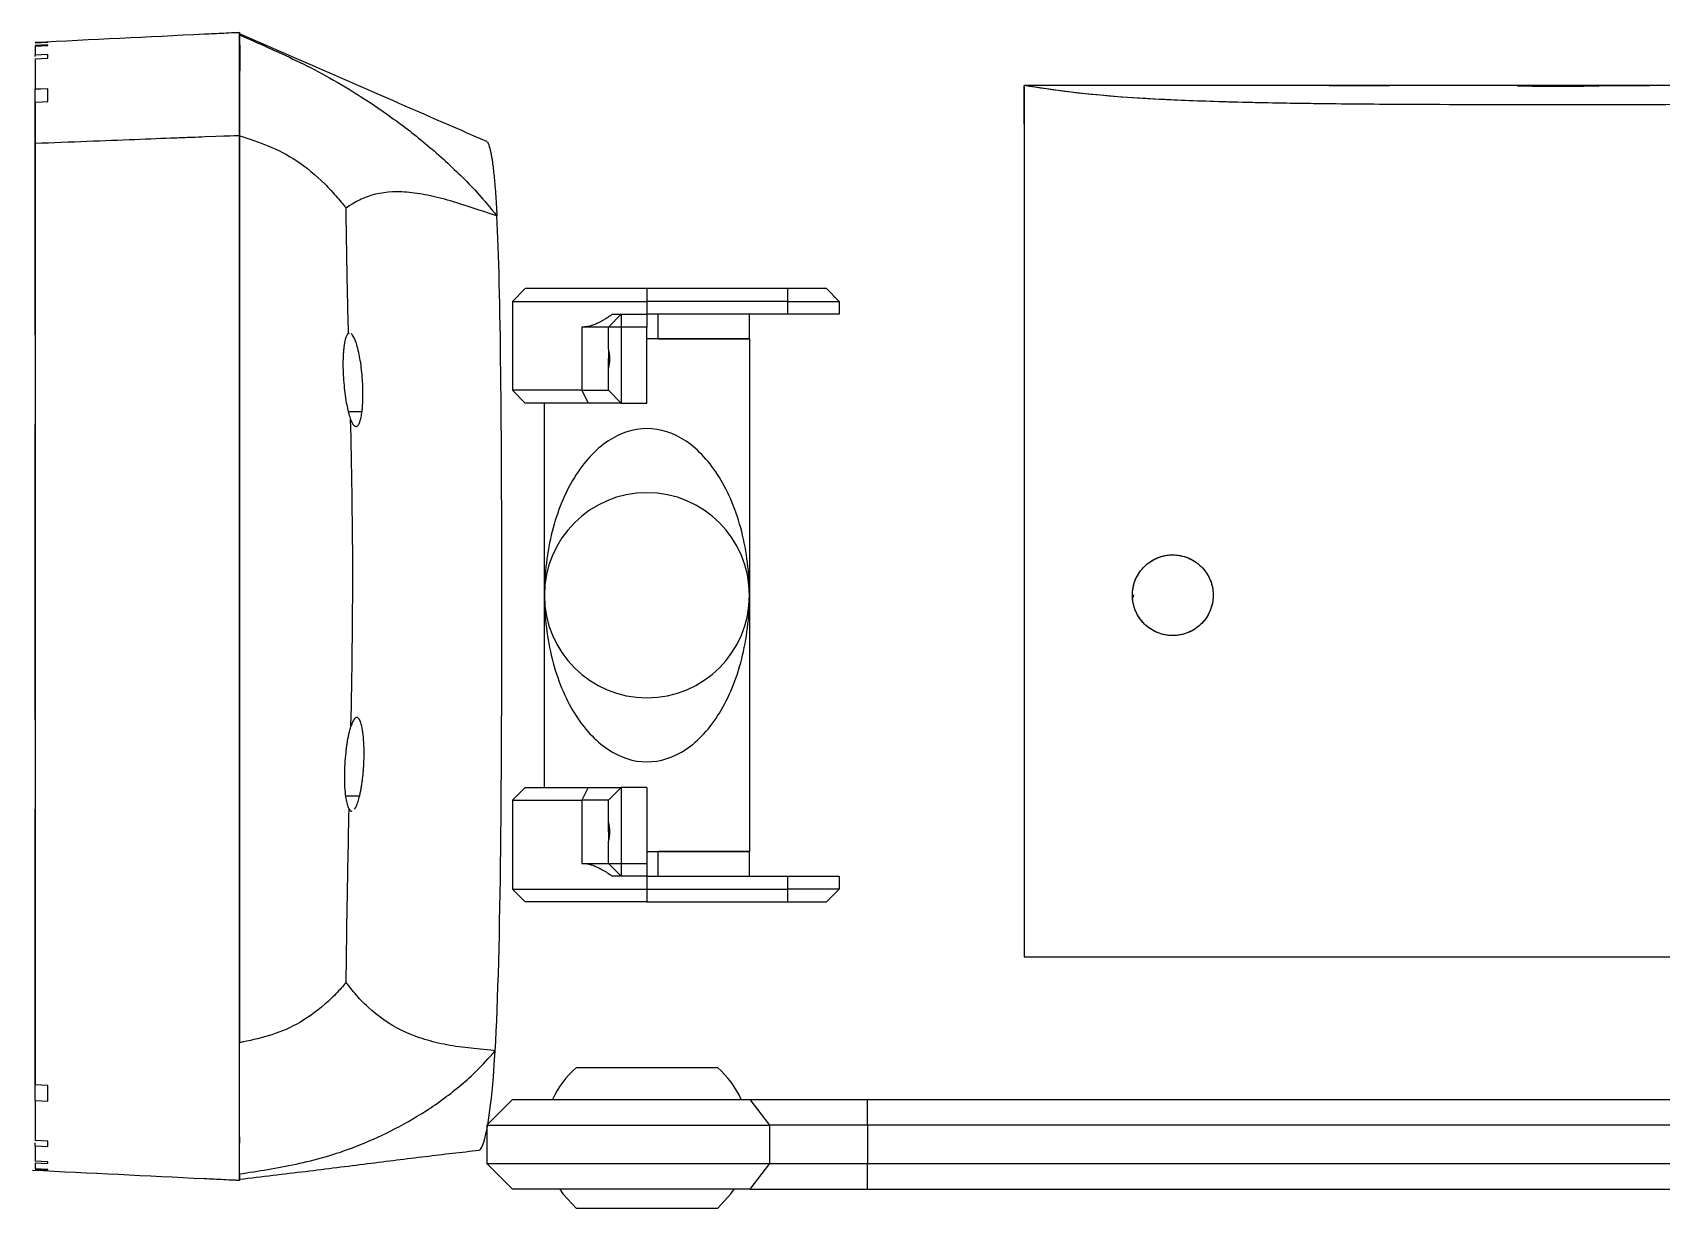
# Model space of a CAD drawing. Header units: millimetres. Extents: x 0 to 1189, y 0 to 841.
# Drawn here: x 307.7 to 371.2, y 255.4 to 301.2 of the extents above; entities that cross this region are included whole.
import ezdxf

# ---------------------------------------------------------------- set-up
doc = ezdxf.new("R2010")
doc.units = ezdxf.units.MM

msp = doc.modelspace()

# ---------------------------------------------------------------- linework, layer by layer
at = {"color": 7, "linetype": 'Continuous', "lineweight": 25}
for p, q in [((308.306, 300.861), (307.805, 300.838)), ((307.805, 300.829), (308.306, 300.852)), ((308.306, 300.754), (307.805, 300.729)), ((307.805, 300.698), (308.306, 300.722)), ((308.306, 300.37), (307.805, 300.346)), ((307.805, 300.295), (307.805, 300.346)), ((307.805, 300.207), (308.306, 300.231)), ((307.805, 289.433), (307.805, 299.017)), ((346.377, 297.661), (346.377, 299.161)), ((326.918, 291.24), (326.418, 290.74)), ((331.668, 291.24), (326.918, 291.24)), ((331.668, 291.24), (331.668, 290.74)), ((337.168, 291.24), (331.668, 291.24)), ((337.168, 290.74), (337.168, 291.24)), ((338.668, 291.24), (337.168, 291.24)), ((338.668, 291.24), (339.168, 290.74)), ((326.418, 290.74), (326.418, 287.277)), ((326.418, 290.74), (331.668, 290.74)), ((331.668, 290.74), (331.668, 290.24)), ((337.168, 290.74), (331.668, 290.74)), ((337.168, 290.24), (337.168, 290.74)), ((337.168, 290.74), (339.168, 290.74)), ((339.168, 290.74), (339.168, 290.24)), ((330.168, 289.74), (329.133, 289.74)), ((329.133, 289.74), (329.133, 287.277)), ((330.168, 289.74), (330.668, 290.24)), ((330.168, 288.885), (330.168, 289.74)), ((330.668, 289.74), (330.168, 289.74)), ((330.318, 290.24), (330.668, 290.24)), ((330.668, 290.24), (330.668, 289.74)), ((330.668, 290.24), (331.668, 290.24)), ((331.668, 289.74), (330.668, 289.74)), ((330.668, 289.74), (330.668, 286.777)), ((331.668, 290.24), (331.668, 289.74)), ((337.168, 290.24), (331.668, 290.24)), ((331.668, 286.777), (331.668, 289.74)), ((332.112, 289.277), (332.112, 290.24)), ((335.668, 289.277), (335.668, 290.24)), ((339.168, 290.24), (337.168, 290.24)), ((320.072, 289.491), (320.028, 289.496)), ((332.112, 289.277), (331.668, 289.277)), ((335.668, 289.277), (332.112, 289.277)), ((332.122, 289.277), (335.668, 289.277)), ((335.668, 289.277), (335.668, 279.277)), ((330.168, 288.863), (330.168, 288.508)), ((330.168, 288.151), (330.168, 288.508)), ((330.168, 287.277), (330.168, 288.132)), ((326.418, 287.277), (326.918, 286.777)), ((329.133, 287.277), (326.418, 287.277)), ((329.133, 287.277), (330.168, 287.277)), ((329.133, 287.277), (329.374, 286.777)), ((330.168, 287.277), (330.668, 286.777)), ((329.374, 286.777), (326.918, 286.777)), ((327.668, 279.277), (327.668, 286.777)), ((330.668, 286.777), (329.374, 286.777)), ((330.668, 286.777), (331.668, 286.777)), ((307.805, 274.433), (307.805, 285.933)), ((327.668, 271.777), (327.668, 279.277)), ((335.668, 279.277), (335.668, 269.277)), ((350.603, 279.317), (350.605, 279.358)), ((350.603, 279.277), (350.603, 279.317)), ((350.603, 279.237), (350.603, 279.277)), ((350.605, 279.196), (350.603, 279.237)), ((350.646, 279.291), (350.614, 279.18)), ((326.918, 271.777), (326.418, 271.277)), ((326.418, 271.277), (326.418, 267.815)), ((326.418, 271.277), (329.133, 271.277)), ((326.918, 271.777), (329.374, 271.777)), ((329.374, 271.777), (329.133, 271.277)), ((330.168, 271.277), (329.133, 271.277)), ((329.133, 271.277), (329.133, 268.815)), ((329.374, 271.777), (330.668, 271.777)), ((330.668, 271.777), (330.168, 271.277)), ((330.168, 270.422), (330.168, 271.277)), ((330.668, 271.777), (330.668, 268.815)), ((331.668, 271.777), (330.668, 271.777)), ((331.668, 271.777), (331.668, 268.815)), ((307.805, 259.56), (307.805, 270.933)), ((330.168, 270.046), (330.168, 270.401)), ((330.168, 270.046), (330.168, 269.69)), ((330.168, 268.815), (330.168, 269.669)), ((329.133, 268.815), (330.168, 268.815)), ((330.168, 268.815), (330.668, 268.815)), ((330.668, 268.315), (330.168, 268.815)), ((330.668, 268.815), (330.668, 268.315)), ((330.668, 268.815), (331.668, 268.815)), ((331.668, 269.277), (332.112, 269.277)), ((331.668, 268.815), (331.668, 268.315)), ((332.112, 268.315), (332.112, 269.277)), ((332.112, 269.277), (335.668, 269.277)), ((335.668, 269.277), (332.123, 269.277)), ((335.668, 268.315), (335.668, 269.277)), ((330.668, 268.315), (330.318, 268.315)), ((331.668, 268.315), (330.668, 268.315)), ((331.668, 268.315), (331.668, 267.815)), ((331.668, 268.315), (337.168, 268.315)), ((337.168, 267.815), (337.168, 268.315)), ((337.168, 268.315), (339.168, 268.315)), ((339.168, 268.315), (339.168, 267.815)), ((326.418, 267.815), (331.668, 267.815)), ((326.918, 267.315), (326.418, 267.815)), ((331.668, 267.815), (337.168, 267.815)), ((331.668, 267.815), (331.668, 267.315)), ((339.168, 267.815), (337.168, 267.815)), ((337.168, 267.315), (337.168, 267.815)), ((339.168, 267.815), (338.668, 267.315)), ((331.668, 267.315), (326.918, 267.315)), ((331.668, 267.315), (337.168, 267.315)), ((337.168, 267.315), (338.668, 267.315)), ((346.377, 266.671), (346.377, 265.171)), ((328.918, 260.852), (334.418, 260.852)), ((308.306, 260.148), (307.805, 260.173)), ((307.805, 259.56), (308.306, 259.537)), ((326.418, 259.602), (325.418, 258.602)), ((326.418, 259.602), (335.682, 259.602)), ((335.682, 259.602), (336.447, 258.602)), ((335.682, 259.602), (340.27, 259.602)), ((340.27, 258.602), (340.27, 259.602)), ((340.27, 259.602), (378.065, 259.602)), ((325.418, 258.602), (325.418, 257.102)), ((325.418, 258.602), (336.447, 258.602)), ((336.447, 258.602), (336.447, 257.102)), ((340.27, 258.602), (336.447, 258.602)), ((340.27, 258.602), (340.27, 257.102)), ((378.065, 258.602), (340.27, 258.602)), ((308.306, 257.977), (307.805, 258.001)), ((315.785, 257.898), (315.785, 257.949)), ((307.805, 257.799), (307.805, 257.914)), ((307.805, 257.799), (308.306, 257.774)), ((308.306, 257.176), (307.805, 257.2)), ((307.805, 257.132), (308.306, 257.108)), ((307.805, 256.869), (308.306, 256.845)), ((315.783, 256.679), (315.783, 256.687)), ((325.418, 257.102), (336.447, 257.102)), ((326.418, 256.102), (325.418, 257.102)), ((336.447, 257.102), (335.682, 256.102)), ((336.447, 257.102), (340.27, 257.102)), ((340.27, 256.102), (340.27, 257.102)), ((340.27, 257.102), (378.065, 257.102)), ((335.682, 256.102), (326.418, 256.102)), ((335.682, 256.102), (340.27, 256.102)), ((340.27, 256.102), (378.065, 256.102)), ((334.418, 255.352), (328.918, 255.352))]:
    msp.add_line(p, q, dxfattribs=at)
at = {"color": 8, "linetype": 'Continuous', "lineweight": 25}
for p, q in [((315.782, 299.733), (315.782, 300.744)), ((330.168, 288.508), (330.224, 288.508)), ((320.016, 286.451), (320.555, 286.451)), ((319.912, 271.451), (320.464, 271.451)), ((330.224, 270.046), (330.168, 270.046)), ((315.782, 257.716), (315.782, 258.169))]:
    msp.add_line(p, q, dxfattribs=at)
at = {"color": 7, "linetype": 'Continuous', "lineweight": 25, "flags": 128}
for points in [[(308.306, 299.04), (308.026, 299.027), (307.805, 299.017)], [(346.377, 299.161), (346.377, 299.161)], [(307.805, 298.519), (308.086, 298.532), (308.306, 298.542)], [(346.377, 297.661), (346.377, 297.661)], [(308.306, 256.874), (308.026, 256.888), (307.805, 256.899)], [(307.805, 256.872), (308.086, 256.858), (308.306, 256.847)], [(328.264, 256.102), (328.39, 255.922), (328.918, 255.352)], [(334.418, 255.352), (334.945, 255.922), (335.071, 256.102)]]:
    msp.add_lwpolyline(points, dxfattribs=at)
at = {"color": 7, "linetype": 'Continuous', "lineweight": 25}
for centre, radius, start, end in [((331.668, 279.277), 4, 0, 180), ((331.668, 279.277), 4, 180, 0), ((331.318, 258.102), 3.65, 131.11209, 155.73491), ((332.018, 258.102), 3.65, 24.26509, 48.88791)]:
    msp.add_arc(centre, radius, start, end, dxfattribs=at)
for points, knots in [([(315.782, 301.227), (315.765, 301.226), (315.691, 301.225), (315.483, 301.215), (315.043, 301.196), (312.458, 301.069), (310.007, 300.948), (307.805, 300.84)], [0, 0, 0, 0, 0.006652, 0.02784, 0.078109, 0.171999, 1, 1, 1, 1]), ([(315.782, 301.137), (315.782, 301.161), (315.782, 301.21), (315.782, 301.233), (315.783, 301.228), (315.783, 301.182), (315.783, 301.169)], [0, 0, 0, 0, 0.297318, 0.592172, 0.87937, 1, 1, 1, 1]), ([(315.782, 297.205), (315.782, 297.529), (315.782, 298.231), (315.782, 298.963), (315.782, 299.579), (315.782, 300.061), (315.782, 300.401), (315.782, 300.643), (315.782, 300.818), (315.782, 300.941), (315.782, 301.026), (315.782, 301.089), (315.782, 301.138), (315.782, 301.176), (315.782, 301.204), (315.782, 301.221), (315.782, 301.224), (315.782, 301.225)], [0, 0, 0, 0, 0.049493, 0.107075, 0.16977, 0.237557, 0.313875, 0.374363, 0.441501, 0.515309, 0.57533, 0.647524, 0.731892, 0.810164, 0.885127, 0.956782, 1, 1, 1, 1]), ([(315.782, 301.137), (316.517, 300.815), (317.987, 300.173), (319.891, 299.165), (321.723, 297.928), (323.103, 296.869), (324.535, 295.559), (325.282, 294.741), (325.817, 294.079)], [0, 0, 0, 0, 0.25, 0.5, 0.625, 0.75, 0.875, 1, 1, 1, 1]), ([(325.42, 296.978), (324.116, 297.546), (320.891, 298.95), (317.689, 300.346), (315.783, 301.178)], [0, 0, 0, 0, 0.404434, 1, 1, 1, 1]), ([(315.784, 300.744), (315.784, 300.654), (315.784, 300.485), (315.785, 300.179), (315.785, 299.847), (315.785, 299.737)], [0, 0, 0, 0, 0.430943, 0.812366, 1, 1, 1, 1]), ([(436.543, 299.977), (436.278, 299.967), (435.779, 299.948), (434.928, 299.919), (434.073, 299.893), (433.279, 299.869), (432.588, 299.849), (431.801, 299.828), (430.638, 299.796), (428.803, 299.751), (426.534, 299.699), (423.849, 299.642), (420.931, 299.583), (417.906, 299.522), (414.958, 299.456), (412.285, 299.388), (409.746, 299.324), (407.129, 299.268), (404.297, 299.224), (401.124, 299.195), (397.393, 299.176), (393.065, 299.165), (388.13, 299.161), (382.759, 299.16), (377.072, 299.161), (371.273, 299.161), (366.061, 299.161), (361.626, 299.161), (358.096, 299.161), (355.07, 299.161), (352.572, 299.161), (350.551, 299.161), (348.922, 299.161), (347.574, 299.161), (346.762, 299.161), (346.377, 299.161)], [0, 0, 0, 0, 0.02832, 0.053282, 0.07442, 0.090929, 0.097441, 0.10304, 0.117486, 0.133359, 0.161082, 0.18836, 0.217388, 0.252382, 0.283277, 0.309992, 0.336479, 0.363172, 0.392176, 0.425196, 0.462423, 0.508861, 0.560575, 0.616904, 0.677006, 0.738613, 0.798472, 0.840178, 0.877506, 0.909129, 0.935128, 0.956153, 0.973118, 0.987235, 1, 1, 1, 1]), ([(315.782, 280.178), (315.782, 280.591), (315.782, 281.413), (315.782, 282.617), (315.782, 283.805), (315.782, 284.964), (315.782, 286.108), (315.782, 287.398), (315.782, 288.831), (315.782, 290.379), (315.782, 291.836), (315.782, 293.186), (315.782, 294.408), (315.782, 295.347), (315.782, 296.071), (315.782, 296.634), (315.782, 297.165), (315.782, 297.655), (315.782, 298.092), (315.782, 298.458), (315.782, 298.762), (315.782, 299.083), (315.782, 299.351), (315.782, 299.529), (315.782, 299.626), (315.782, 299.682), (315.782, 299.722), (315.782, 299.728), (315.782, 299.73)], [0, 0, 0, 0, 0.017598, 0.035005, 0.051259, 0.068224, 0.084429, 0.100201, 0.123732, 0.146884, 0.170105, 0.194074, 0.219676, 0.247906, 0.268686, 0.291238, 0.315959, 0.347232, 0.382084, 0.418993, 0.457963, 0.500606, 0.582286, 0.669978, 0.755241, 0.852576, 0.946924, 1, 1, 1, 1]), ([(454.432, 299.686), (449.147, 299.551), (442.541, 299.382), (436.157, 299.237), (433.626, 299.182), (432.37, 299.156), (428.656, 299.08), (423.847, 298.989), (419.083, 298.897), (416.774, 298.847), (415.879, 298.827), (415.447, 298.817), (414.19, 298.787), (410.254, 298.686), (404.247, 298.523), (392.196, 298.484), (384.205, 298.46), (381.741, 298.452), (380.909, 298.449), (379.226, 298.443), (374.974, 298.427), (367.119, 298.401), (360.2, 298.421), (357.118, 298.463), (355.955, 298.483), (355.41, 298.494), (353.877, 298.532), (349.448, 298.686), (347.742, 298.95), (346.377, 299.161)], [0, 0, 0, 0, 0.125, 0.15625, 0.15625, 0.1875, 0.1875, 0.25, 0.3125, 0.328125, 0.328125, 0.34375, 0.34375, 0.375, 0.5, 0.625, 0.65625, 0.65625, 0.671875, 0.671875, 0.6875, 0.75, 0.8125, 0.828125, 0.828125, 0.84375, 0.84375, 0.875, 1, 1, 1, 1]), ([(433.63, 299.182), (429.437, 299.093), (423.345, 298.981), (418.302, 298.88), (416.398, 298.839), (416.027, 298.83), (415.306, 298.813), (414.254, 298.788), (410.665, 298.697), (407.817, 298.62), (404.054, 298.564), (403.254, 298.554), (401.536, 298.536), (398.787, 298.513), (393.413, 298.487), (387.171, 298.469), (383.118, 298.456), (380.357, 298.447), (378.945, 298.442), (371.821, 298.416), (364.449, 298.392), (358.222, 298.446), (356.724, 298.469), (355.774, 298.486), (355.325, 298.496), (353.196, 298.549), (349.221, 298.721), (347.514, 298.985), (346.377, 299.161)], [0, 0, 0, 0, 0.125, 0.1875, 0.1875, 0.203125, 0.203125, 0.21875, 0.25, 0.375, 0.375, 0.40625, 0.40625, 0.4375, 0.5, 0.5625, 0.59375, 0.59375, 0.625, 0.625, 0.75, 0.78125, 0.796875, 0.796875, 0.8125, 0.8125, 0.875, 1, 1, 1, 1]), ([(346.377, 299.161), (346.377, 296.923), (346.377, 294.126), (346.377, 290.099), (346.377, 288.799), (346.377, 288.349), (346.377, 287.419), (346.377, 285.018), (346.377, 280.175), (346.377, 275.547), (346.377, 273.412), (346.377, 272.601), (346.377, 272.217), (346.377, 271.13), (346.377, 267.925), (346.377, 266.395), (346.377, 265.171)], [0, 0, 0, 0, 0.25, 0.3125, 0.3125, 0.34375, 0.34375, 0.375, 0.5, 0.625, 0.65625, 0.65625, 0.6875, 0.6875, 0.75, 1, 1, 1, 1]), ([(358.271, 299.161), (358.559, 299.161), (359.343, 299.161), (360.13, 299.161), (360.629, 299.161)], [0, 0, 0, 0, 0.366589, 1, 1, 1, 1]), ([(365.632, 299.144), (365.633, 299.144), (365.634, 299.145), (365.64, 299.145), (365.649, 299.146), (365.667, 299.147), (365.699, 299.148), (365.768, 299.149), (365.89, 299.15), (366.087, 299.152), (366.328, 299.153), (366.556, 299.153), (366.749, 299.154), (366.899, 299.154), (367.052, 299.154), (367.155, 299.154), (367.207, 299.154)], [0, 0, 0, 0, 0.0318248, 0.063485, 0.0950571, 0.1266182, 0.1889204, 0.2511556, 0.3751821, 0.500342, 0.6261034, 0.7502487, 0.8122877, 0.8744324, 0.9370888, 1, 1, 1, 1]), ([(367.207, 299.128), (367.181, 299.128), (367.129, 299.128), (367.051, 299.128), (366.974, 299.128), (366.873, 299.129), (366.748, 299.129), (366.555, 299.13), (366.326, 299.131), (366.086, 299.134), (365.888, 299.136), (365.742, 299.139), (365.668, 299.141), (365.641, 299.143), (365.633, 299.143), (365.633, 299.144), (365.632, 299.144)], [0, 0, 0, 0, 0.031607, 0.063081, 0.094498, 0.125932, 0.188204, 0.250356, 0.374625, 0.500397, 0.626062, 0.750122, 0.874196, 0.936794, 0.969161, 1, 1, 1, 1]), ([(367.207, 299.154), (367.234, 299.154), (367.286, 299.154), (367.364, 299.154), (367.442, 299.154), (367.544, 299.154), (367.669, 299.153), (367.863, 299.153), (368.09, 299.153), (368.33, 299.152), (368.526, 299.15), (368.672, 299.148), (368.747, 299.147), (368.773, 299.146), (368.781, 299.145), (368.782, 299.144), (368.782, 299.144)], [0, 0, 0, 0, 0.031828, 0.063525, 0.095167, 0.12683, 0.189294, 0.251885, 0.376102, 0.50088, 0.62614, 0.750055, 0.874049, 0.93663, 0.969051, 1, 1, 1, 1]), ([(368.782, 299.144), (368.782, 299.144), (368.781, 299.143), (368.775, 299.143), (368.766, 299.142), (368.748, 299.141), (368.717, 299.14), (368.649, 299.138), (368.528, 299.136), (368.331, 299.134), (368.091, 299.131), (367.864, 299.13), (367.67, 299.129), (367.519, 299.129), (367.364, 299.128), (367.259, 299.128), (367.207, 299.128)], [0, 0, 0, 0, 0.031425, 0.062712, 0.093928, 0.125143, 0.187114, 0.248955, 0.37295, 0.498565, 0.62334, 0.747655, 0.810292, 0.872914, 0.936309, 1, 1, 1, 1]), ([(367.511, 299.161), (368.095, 299.161), (369.183, 299.161), (370.269, 299.161), (370.772, 299.161)], [0, 0, 0, 0, 0.537454, 1, 1, 1, 1]), ([(307.805, 296.902), (307.805, 295.045), (307.805, 290.871), (307.805, 284.739), (307.805, 281.965), (307.805, 280.564), (307.805, 280.095), (307.805, 279.153), (307.805, 274.905), (307.805, 268.749), (307.805, 264.03), (307.805, 262.563), (307.805, 262.006), (307.805, 261.743), (307.805, 260.998), (307.805, 260.559), (307.805, 260.171)], [0, 0, 0, 0, 0.25, 0.375, 0.4375, 0.4375, 0.46875, 0.46875, 0.5, 0.75, 0.875, 0.90625, 0.90625, 0.9375, 0.9375, 1, 1, 1, 1]), ([(315.782, 297.205), (315.737, 297.205), (315.693, 297.205), (314.275, 297.151), (314.098, 297.144), (313.705, 297.129), (313.059, 297.105), (311.203, 297.033), (309.187, 296.955), (307.805, 296.902)], [0, 0, 0, 0, 0.5, 0.5, 0.5625, 0.5625, 0.625, 0.75, 1, 1, 1, 1]), ([(315.782, 257.443), (315.782, 257.492), (315.782, 257.643), (315.782, 258.014), (315.782, 258.58), (315.782, 259.216), (315.782, 259.856), (315.782, 260.43), (315.782, 261.162), (315.782, 262.114), (315.782, 263.391), (315.782, 264.831), (315.782, 266.407), (315.782, 268.11), (315.782, 270.086), (315.782, 272.366), (315.782, 274.936), (315.782, 277.569), (315.782, 280.205), (315.782, 282.787), (315.782, 285.09), (315.782, 287.118), (315.782, 288.885), (315.782, 290.575), (315.782, 292.172), (315.782, 293.662), (315.782, 295.029), (315.782, 296.254), (315.782, 296.88), (315.782, 297.205)], [0, 0, 0, 0, 0.033365, 0.101999, 0.167288, 0.226256, 0.259536, 0.29016, 0.318224, 0.357666, 0.393277, 0.425467, 0.457171, 0.48734, 0.517261, 0.557163, 0.5979, 0.639606, 0.681802, 0.722608, 0.761777, 0.79085, 0.819215, 0.847052, 0.874756, 0.902961, 0.932537, 0.965053, 1, 1, 1, 1]), ([(315.782, 297.205), (316.523, 296.964), (317.634, 296.602), (318.94, 295.51), (319.604, 294.794), (319.863, 294.468), (319.934, 294.375)], [0, 0, 0, 0, 0.5, 0.75, 0.875, 1, 1, 1, 1]), ([(325.421, 296.97), (325.424, 296.971), (325.447, 296.983), (325.499, 296.869), (325.571, 296.609), (325.64, 296.2), (325.702, 295.68), (325.761, 295.04), (325.799, 294.386), (325.817, 294.079)], [0, 0, 0, 0, 0.029105, 0.235529, 0.441861, 0.598515, 0.746118, 0.881019, 1, 1, 1, 1]), ([(325.817, 294.079), (325.344, 294.231), (324.747, 294.438), (323.75, 294.745), (322.899, 294.939), (321.828, 295.066), (320.949, 294.93), (320.256, 294.61), (320.001, 294.429), (319.934, 294.375)], [0, 0, 0, 0, 0.125, 0.25, 0.375, 0.5, 0.75, 0.875, 1, 1, 1, 1]), ([(320.028, 289.495), (319.999, 290.678), (319.977, 291.71), (319.955, 292.975), (319.95, 293.349), (319.94, 293.982), (319.936, 294.238), (319.934, 294.375)], [0, 0, 0, 0, 0.5, 0.5, 0.75, 0.75, 1, 1, 1, 1]), ([(330.318, 290.24), (330.278, 290.211), (330.2, 290.155), (330.083, 290.078), (329.969, 290.009), (329.858, 289.947), (329.734, 289.885), (329.597, 289.827), (329.46, 289.783), (329.34, 289.757), (329.236, 289.742), (329.167, 289.74), (329.133, 289.74)], [0, 0, 0, 0, 0.107899, 0.211119, 0.310039, 0.405105, 0.496834, 0.624669, 0.747142, 0.832645, 0.916517, 1, 1, 1, 1]), ([(320.028, 289.496), (320.022, 289.491), (320.01, 289.483), (319.992, 289.464), (319.975, 289.441), (319.96, 289.413), (319.944, 289.382), (319.93, 289.346), (319.917, 289.308), (319.904, 289.265), (319.893, 289.22), (319.882, 289.172), (319.872, 289.122), (319.863, 289.069), (319.855, 289.014), (319.85, 288.976), (319.847, 288.957)], [0, 0, 0, 0, 0.078496, 0.155892, 0.23219, 0.307393, 0.381504, 0.454527, 0.526466, 0.597323, 0.667104, 0.735811, 0.80345, 0.870025, 0.93554, 1, 1, 1, 1]), ([(320.555, 286.451), (320.558, 286.476), (320.564, 286.525), (320.571, 286.602), (320.577, 286.682), (320.582, 286.765), (320.586, 286.85), (320.589, 286.938), (320.591, 287.027), (320.591, 287.118), (320.591, 287.21), (320.59, 287.304), (320.587, 287.398), (320.583, 287.493), (320.579, 287.588), (320.567, 287.778), (320.541, 288.069), (320.492, 288.432), (320.428, 288.77), (320.36, 289.036), (320.277, 289.27), (320.212, 289.396), (320.16, 289.46), (320.141, 289.476), (320.133, 289.484)], [0, 0, 0, 0, 0.024844, 0.049611, 0.074304, 0.098926, 0.12348, 0.147968, 0.172395, 0.196762, 0.221073, 0.245331, 0.269539, 0.2937, 0.317818, 0.341894, 0.438037, 0.538698, 0.631951, 0.736179, 0.812892, 0.933654, 0.967846, 1, 1, 1, 1]), ([(319.847, 288.957), (319.845, 288.935), (319.839, 288.89), (319.833, 288.82), (319.827, 288.747), (319.822, 288.672), (319.818, 288.594), (319.815, 288.515), (319.813, 288.433), (319.812, 288.35), (319.812, 288.167), (319.82, 287.868), (319.85, 287.461), (319.896, 287.062), (319.944, 286.775), (319.984, 286.581), (320.011, 286.463), (320.042, 286.348), (320.075, 286.235), (320.099, 286.17), (320.111, 286.137)], [0, 0, 0, 0, 0.028123, 0.056151, 0.084087, 0.111933, 0.139692, 0.167368, 0.194963, 0.22248, 0.249921, 0.373624, 0.499631, 0.620463, 0.748989, 0.792887, 0.839934, 0.890134, 0.943488, 1, 1, 1, 1]), ([(320.111, 286.137), (320.117, 286.122), (320.137, 286.071), (320.181, 285.979), (320.244, 285.888), (320.311, 285.85), (320.365, 285.865), (320.407, 285.907), (320.44, 285.964), (320.47, 286.038), (320.497, 286.125), (320.52, 286.224), (320.54, 286.332), (320.55, 286.412), (320.555, 286.451)], [0, 0, 0, 0, 0.032845, 0.116467, 0.250768, 0.388272, 0.500659, 0.579807, 0.656331, 0.73024, 0.801547, 0.870266, 0.936411, 1, 1, 1, 1]), ([(320.124, 274.186), (320.164, 276.168), (320.197, 278.258), (320.19, 282.334), (320.153, 284.323), (320.111, 286.137)], [0, 0, 0, 0, 0.5, 0.5, 1, 1, 1, 1]), ([(335.668, 279.277), (335.668, 280.128), (335.563, 280.978), (335.163, 282.551), (334.866, 283.272), (334.126, 284.475), (333.682, 284.957), (332.715, 285.608), (332.191, 285.777), (331.144, 285.777), (330.621, 285.608), (329.653, 284.957), (329.209, 284.475), (328.469, 283.272), (328.172, 282.551), (327.772, 280.978), (327.668, 280.128), (327.668, 279.277)], [0, 0, 0, 0, 0.125, 0.125, 0.25, 0.25, 0.375, 0.375, 0.5, 0.5, 0.625, 0.625, 0.75, 0.75, 0.875, 0.875, 1, 1, 1, 1]), ([(350.603, 279.277), (350.603, 279.304), (350.604, 279.357), (350.61, 279.437), (350.62, 279.515), (350.634, 279.593), (350.651, 279.671), (350.673, 279.748), (350.699, 279.824), (350.757, 279.968), (350.869, 280.172), (351.065, 280.405), (351.302, 280.599), (351.571, 280.741), (351.863, 280.831), (352.17, 280.862), (352.478, 280.834), (352.775, 280.745), (353.048, 280.602), (353.287, 280.408), (353.486, 280.172), (353.611, 279.945), (353.684, 279.749), (353.723, 279.595), (353.748, 279.438), (353.751, 279.331), (353.753, 279.277)], [0, 0, 0, 0, 0.0155504, 0.0310055, 0.0464152, 0.0618307, 0.0773035, 0.0928861, 0.1086308, 0.12459, 0.1846221, 0.247031, 0.3092437, 0.3728376, 0.4370837, 0.5014675, 0.5661275, 0.6303434, 0.6925742, 0.7546714, 0.8154265, 0.8759957, 0.9070559, 0.9378535, 0.9687216, 1, 1, 1, 1]), ([(350.605, 279.358), (350.615, 279.569), (350.669, 279.777), (350.85, 280.15), (350.976, 280.314), (351.272, 280.581), (351.444, 280.684), (351.81, 280.821), (352.005, 280.855), (352.397, 280.849), (352.593, 280.809), (352.962, 280.657), (353.134, 280.545), (353.426, 280.258), (353.546, 280.084), (353.71, 279.699), (353.753, 279.488), (353.752, 279.065), (353.709, 278.853), (353.544, 278.467), (353.423, 278.292), (353.128, 278.005), (352.955, 277.893), (352.584, 277.742), (352.386, 277.704), (351.994, 277.701), (351.799, 277.736), (351.435, 277.874), (351.265, 277.978), (350.972, 278.245), (350.848, 278.408), (350.669, 278.778), (350.615, 278.985), (350.605, 279.196)], [0, 0, 0, 0, 0.0625, 0.0625, 0.125, 0.125, 0.1875, 0.1875, 0.25, 0.25, 0.3125, 0.3125, 0.375, 0.375, 0.4375, 0.4375, 0.5, 0.5, 0.5625, 0.5625, 0.625, 0.625, 0.6875, 0.6875, 0.75, 0.75, 0.8125, 0.8125, 0.875, 0.875, 0.9375, 0.9375, 1, 1, 1, 1]), ([(315.782, 258.192), (315.782, 258.215), (315.782, 258.267), (315.782, 258.373), (315.782, 258.518), (315.782, 258.707), (315.782, 258.949), (315.782, 259.27), (315.782, 259.697), (315.782, 260.272), (315.782, 260.979), (315.782, 261.835), (315.782, 262.749), (315.782, 263.663), (315.782, 264.476), (315.782, 265.361), (315.782, 266.395), (315.782, 267.617), (315.782, 269.039), (315.782, 270.452), (315.782, 271.841), (315.782, 273.178), (315.782, 274.556), (315.782, 275.948), (315.782, 277.354), (315.782, 278.763), (315.782, 279.705), (315.782, 280.178)], [0, 0, 0, 0, 0.0528565, 0.1180802, 0.1816811, 0.2462003, 0.3074556, 0.3658204, 0.4335064, 0.4963027, 0.5538536, 0.6058563, 0.6521814, 0.6782016, 0.7030324, 0.7258335, 0.7481686, 0.7761195, 0.8036261, 0.8313483, 0.8544099, 0.8783246, 0.9020863, 0.9266385, 0.9509606, 0.9753718, 1, 1, 1, 1]), ([(327.668, 279.277), (327.668, 278.426), (327.772, 277.576), (328.172, 276.004), (328.469, 275.282), (329.209, 274.079), (329.653, 273.597), (330.621, 272.946), (331.144, 272.777), (332.191, 272.777), (332.715, 272.946), (333.682, 273.597), (334.126, 274.079), (334.866, 275.282), (335.163, 276.004), (335.563, 277.576), (335.668, 278.426), (335.668, 279.277)], [0, 0, 0, 0, 0.125, 0.125, 0.25, 0.25, 0.375, 0.375, 0.5, 0.5, 0.625, 0.625, 0.75, 0.75, 0.875, 0.875, 1, 1, 1, 1]), ([(353.753, 279.277), (353.752, 279.25), (353.751, 279.196), (353.745, 279.115), (353.735, 279.035), (353.721, 278.957), (353.702, 278.879), (353.68, 278.802), (353.654, 278.726), (353.594, 278.578), (353.477, 278.367), (353.269, 278.128), (353.023, 277.936), (352.747, 277.798), (352.454, 277.716), (352.153, 277.693), (351.855, 277.725), (351.569, 277.814), (351.304, 277.954), (351.068, 278.146), (350.871, 278.379), (350.745, 278.609), (350.672, 278.805), (350.632, 278.96), (350.607, 279.118), (350.604, 279.224), (350.603, 279.277)], [0, 0, 0, 0, 0.015818, 0.031491, 0.047063, 0.06258, 0.078086, 0.093626, 0.109244, 0.124981, 0.187426, 0.249713, 0.312152, 0.374744, 0.437093, 0.499875, 0.562466, 0.625206, 0.688392, 0.750552, 0.813868, 0.875068, 0.906993, 0.93818, 0.969045, 1, 1, 1, 1]), ([(320.464, 271.451), (320.47, 271.475), (320.481, 271.524), (320.497, 271.6), (320.512, 271.678), (320.527, 271.758), (320.54, 271.839), (320.552, 271.922), (320.564, 272.006), (320.575, 272.09), (320.585, 272.175), (320.594, 272.26), (320.602, 272.346), (320.609, 272.431), (320.616, 272.515), (320.621, 272.599), (320.633, 272.82), (320.641, 273.183), (320.624, 273.641), (320.579, 274.033), (320.514, 274.314), (320.428, 274.488), (320.352, 274.52), (320.281, 274.482), (320.234, 274.427), (320.187, 274.343), (320.154, 274.267), (320.134, 274.212), (320.124, 274.186)], [0, 0, 0, 0, 0.018368, 0.036527, 0.054476, 0.072218, 0.089753, 0.107082, 0.124206, 0.141126, 0.157844, 0.174361, 0.190677, 0.206795, 0.222715, 0.23844, 0.253969, 0.346631, 0.440149, 0.530233, 0.626396, 0.711428, 0.812734, 0.846421, 0.906112, 0.942186, 0.973482, 1, 1, 1, 1]), ([(320.056, 273.957), (320.051, 273.935), (320.04, 273.891), (320.024, 273.821), (320.009, 273.75), (319.995, 273.678), (319.982, 273.604), (319.97, 273.53), (319.958, 273.455), (319.947, 273.38), (319.937, 273.305), (319.927, 273.23), (319.904, 273.028), (319.876, 272.688), (319.862, 272.218), (319.874, 271.779), (319.904, 271.477), (319.935, 271.288), (319.959, 271.178), (319.986, 271.079), (320.017, 270.994), (320.041, 270.953), (320.053, 270.932)], [0, 0, 0, 0, 0.024747, 0.04909, 0.073029, 0.096565, 0.119699, 0.142431, 0.164764, 0.186697, 0.208232, 0.229371, 0.250114, 0.376619, 0.499551, 0.622823, 0.749087, 0.795705, 0.844093, 0.894264, 0.946229, 1, 1, 1, 1]), ([(320.124, 274.186), (320.118, 274.168), (320.106, 274.132), (320.088, 274.075), (320.072, 274.017), (320.062, 273.977), (320.056, 273.957)], [0, 0, 0, 0, 0.2652435, 0.5203223, 0.7652398, 1, 1, 1, 1]), ([(320.26, 270.925), (320.266, 270.934), (320.279, 270.95), (320.297, 270.979), (320.313, 271.009), (320.328, 271.039), (320.342, 271.069), (320.355, 271.099), (320.375, 271.149), (320.402, 271.226), (320.435, 271.334), (320.455, 271.413), (320.464, 271.451)], [0, 0, 0, 0, 0.089379, 0.172777, 0.250193, 0.321629, 0.387082, 0.446555, 0.500046, 0.678463, 0.845111, 1, 1, 1, 1]), ([(319.939, 264.173), (319.94, 264.363), (319.945, 264.738), (319.956, 265.64), (319.963, 266.172), (319.981, 267.353), (319.992, 268.003), (320.019, 269.4), (320.035, 270.147), (320.053, 270.932)], [0, 0, 0, 0, 0.25, 0.25, 0.5, 0.5, 0.75, 0.75, 1, 1, 1, 1]), ([(320.053, 270.932), (320.085, 270.884), (320.118, 270.835), (320.154, 270.859), (320.155, 270.859)], [0, 0, 0, 0, 0.97864, 1, 1, 1, 1]), ([(329.133, 268.815), (329.158, 268.814), (329.209, 268.813), (329.286, 268.805), (329.363, 268.792), (329.465, 268.769), (329.593, 268.729), (329.756, 268.66), (329.933, 268.568), (330.124, 268.451), (330.251, 268.361), (330.318, 268.315)], [0, 0, 0, 0, 0.061859, 0.12376, 0.186218, 0.249731, 0.372248, 0.500146, 0.655707, 0.821619, 1, 1, 1, 1]), ([(346.377, 265.171), (347.554, 265.171), (349.319, 265.171), (353.322, 265.171), (355.456, 265.171), (355.906, 265.171), (356.856, 265.171), (358.355, 265.171), (364.572, 265.171), (371.914, 265.171), (379.02, 265.171), (380.429, 265.171), (383.186, 265.171), (387.234, 265.171), (393.48, 265.171), (398.863, 265.171), (401.619, 265.171), (403.34, 265.171), (404.141, 265.171), (407.91, 265.171), (410.753, 265.173), (414.279, 265.185), (415.308, 265.189), (416.012, 265.192), (416.374, 265.194), (418.226, 265.201), (423.065, 265.191), (428.016, 264.648), (430.413, 263.639)], [0, 0, 0, 0, 0.125, 0.1875, 0.1875, 0.203125, 0.203125, 0.21875, 0.25, 0.375, 0.375, 0.40625, 0.40625, 0.4375, 0.5, 0.5625, 0.59375, 0.59375, 0.625, 0.625, 0.75, 0.78125, 0.796875, 0.796875, 0.8125, 0.8125, 0.875, 1, 1, 1, 1]), ([(346.377, 265.171), (346.663, 265.171), (347.248, 265.171), (348.21, 265.171), (349.353, 265.171), (350.761, 265.171), (352.511, 265.171), (354.685, 265.171), (357.45, 265.171), (360.824, 265.171), (364.751, 265.171), (369.014, 265.171), (373.47, 265.171), (378.375, 265.171), (383.553, 265.171), (388.848, 265.171), (393.732, 265.171), (398.129, 265.171), (401.976, 265.171), (405.278, 265.171), (408.3, 265.172), (411.258, 265.176), (414.447, 265.183), (417.919, 265.208), (421.674, 265.165), (425.041, 264.929), (427.798, 264.477), (429.858, 263.917), (431.626, 263.1), (433.203, 261.978), (434.537, 260.589), (435.582, 259.038), (436.212, 257.806), (436.55, 257.073), (436.726, 256.696), (436.849, 256.433), (436.952, 256.212), (437.037, 256.028), (437.164, 255.756), (437.248, 255.576), (437.262, 255.546), (437.268, 255.533)], [0, 0, 0, 0, 0.0122311, 0.0249451, 0.0387301, 0.0543291, 0.0726165, 0.0945366, 0.1210332, 0.1556493, 0.1948481, 0.2372886, 0.2815954, 0.326376, 0.3820023, 0.4343183, 0.4825643, 0.5260313, 0.5640105, 0.5960155, 0.6233891, 0.6531104, 0.6832414, 0.7174087, 0.7554824, 0.7939668, 0.8167579, 0.8377787, 0.8566996, 0.8738549, 0.8946124, 0.9132701, 0.9299253, 0.9385242, 0.9436024, 0.948731, 0.9539935, 0.9594555, 0.9651656, 0.9853976, 1, 1, 1, 1]), ([(319.939, 264.173), (319.867, 264.086), (319.608, 263.787), (318.944, 263.15), (317.636, 262.216), (316.524, 261.976), (315.782, 261.817)], [0, 0, 0, 0, 0.125, 0.25, 0.5, 1, 1, 1, 1]), ([(325.75, 261.504), (325.291, 261.553), (324.709, 261.602), (323.73, 261.744), (322.891, 261.962), (321.83, 262.382), (320.954, 263.01), (320.261, 263.74), (320.005, 264.076), (319.939, 264.173)], [0, 0, 0, 0, 0.125, 0.25, 0.375, 0.5, 0.75, 0.875, 1, 1, 1, 1]), ([(315.782, 257.443), (315.782, 257.48), (315.782, 257.639), (315.782, 258.062), (315.782, 258.735), (315.782, 259.533), (315.782, 260.477), (315.782, 261.388), (315.782, 261.817)], [0, 0, 0, 0, 0.079142, 0.339372, 0.528771, 0.702836, 0.860134, 1, 1, 1, 1]), ([(315.782, 256.696), (316.512, 256.811), (317.971, 257.04), (319.861, 257.547), (321.68, 258.352), (323.051, 259.116), (324.474, 260.169), (325.217, 260.889), (325.75, 261.504)], [0, 0, 0, 0, 0.25, 0.5, 0.625, 0.75, 0.875, 1, 1, 1, 1]), ([(315.782, 257.968), (315.782, 257.986), (315.782, 258.025), (315.782, 258.117), (315.782, 258.169)], [0, 0, 0, 0, 0.445233, 1, 1, 1, 1]), ([(315.782, 258.143), (315.782, 258.103), (315.782, 258.013), (315.782, 257.948), (315.782, 257.946), (315.782, 257.946)], [0, 0, 0, 0, 0.363773, 0.806386, 1, 1, 1, 1]), ([(315.782, 256.696), (315.782, 256.737), (315.782, 256.818), (315.782, 257), (315.782, 257.189), (315.782, 257.372), (315.782, 257.43)], [0, 0, 0, 0, 0.293933, 0.584256, 0.86697, 1, 1, 1, 1]), ([(315.782, 256.696), (315.782, 256.752), (315.782, 256.863), (315.782, 257.069), (315.782, 257.308), (315.782, 257.396)], [0, 0, 0, 0, 0.394395, 0.778975, 1, 1, 1, 1]), ([(315.783, 256.491), (316.647, 256.594), (318.368, 256.799), (320.771, 257.101), (323.023, 257.386), (324.427, 257.547), (325.118, 257.626)], [0, 0, 0, 0, 0.254853, 0.507844, 0.757471, 1, 1, 1, 1]), ([(307.706, 256.848), (309.939, 256.738), (312.422, 256.616), (315.044, 256.488), (315.482, 256.469), (315.693, 256.459), (315.765, 256.458), (315.782, 256.458)], [0, 0, 0, 0, 0.829755, 0.922468, 0.972134, 0.993145, 1, 1, 1, 1]), ([(307.805, 257.132), (307.805, 257.08), (307.805, 257.035), (307.805, 256.957), (307.805, 256.924), (307.805, 256.899)], [0, 0, 0, 0, 0.5, 0.5, 1, 1, 1, 1]), ([(315.782, 256.696), (315.782, 256.65), (315.782, 256.558), (315.782, 256.483), (315.782, 256.469), (315.782, 256.464)], [0, 0, 0, 0, 0.394878, 0.787915, 1, 1, 1, 1]), ([(315.783, 256.499), (315.783, 256.48), (315.783, 256.434), (315.782, 256.456), (315.782, 256.535), (315.782, 256.642), (315.782, 256.696)], [0, 0, 0, 0, 0.189273, 0.454256, 0.726028, 1, 1, 1, 1])]:
    msp.add_open_spline(points, degree=3, knots=knots, dxfattribs=at)
for points in [[(315.782, 301.137), (315.782, 300.978), (315.782, 300.66), (315.782, 297.205)], [(307.806, 300.698), (307.805, 300.637), (307.805, 300.541), (307.805, 300.346)], [(308.306, 300.852), (308.306, 300.856), (308.306, 300.859), (308.306, 300.861)], [(308.306, 300.722), (308.306, 300.734), (308.306, 300.744), (308.306, 300.754)], [(307.805, 300.208), (307.805, 299.957), (307.805, 299.584), (307.805, 299.017)], [(308.306, 300.231), (308.306, 300.283), (308.306, 300.329), (308.306, 300.37)], [(308.306, 298.542), (308.306, 298.723), (308.306, 298.888), (308.306, 299.04)], [(307.805, 298.519), (307.805, 298.077), (307.805, 297.545), (307.805, 296.902)], [(315.782, 297.205), (315.782, 293.75), (315.782, 287.158), (315.782, 280.185)], [(325.75, 261.504), (325.978, 265.356), (326.043, 280.108), (325.968, 291.176), (325.817, 294.079)], [(330.224, 288.508), (330.224, 288.635), (330.205, 288.763), (330.168, 288.885)], [(330.168, 288.132), (330.205, 288.253), (330.224, 288.381), (330.224, 288.508)], [(315.782, 280.185), (315.782, 273.211), (315.782, 265.855), (315.782, 261.817)], [(330.224, 270.046), (330.224, 270.173), (330.205, 270.301), (330.168, 270.422)], [(330.168, 269.669), (330.205, 269.791), (330.224, 269.919), (330.224, 270.046)], [(325.118, 257.626), (325.283, 257.662), (325.574, 258.538), (325.75, 261.504)], [(308.306, 259.537), (308.306, 259.718), (308.306, 259.921), (308.306, 260.148)], [(307.805, 259.56), (307.805, 258.854), (307.805, 258.359), (307.805, 258.001)], [(308.306, 257.774), (308.306, 257.836), (308.306, 257.903), (308.306, 257.977)], [(307.805, 257.798), (307.805, 257.506), (307.805, 257.328), (307.806, 257.201)], [(308.306, 257.108), (308.306, 257.129), (308.306, 257.152), (308.306, 257.176)], [(308.306, 256.847), (308.306, 256.855), (308.306, 256.864), (308.306, 256.874)]]:
    msp.add_open_spline(points, degree=3, dxfattribs=at)

doc.saveas('drawing.dxf')
